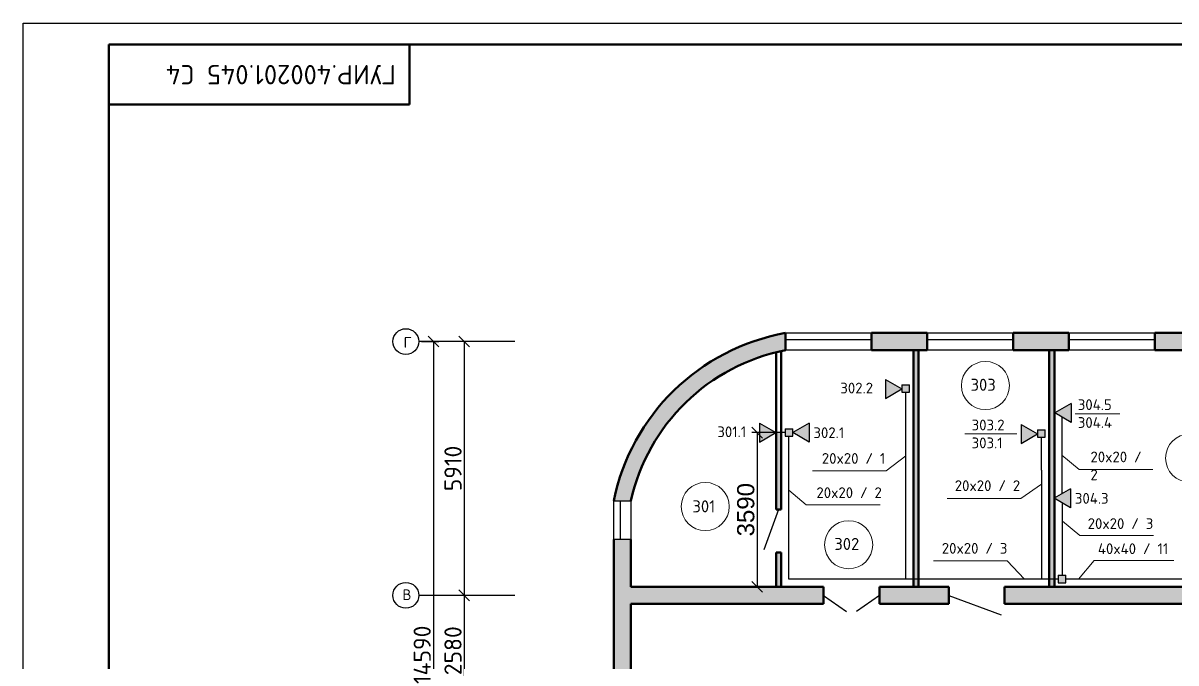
# Model space of a CAD drawing. Header units: millimetres. Extents: x -1090 to -245, y 2149 to 3399.
# Drawn here: x -1086.2 to -817.8, y 2594 to 2743.1 of the extents above; entities that cross this region are included whole.
import ezdxf

# ---------------------------------------------------------------- set-up
doc = ezdxf.new("R2010")
doc.units = ezdxf.units.MM
for name, color, linetype, lineweight in [('LAN SKS', 200, 'Continuous', 25), ('lines', 246, 'Continuous', 9), ('Names', 40, 'Continuous', 13), ('NUM Room', 13, 'Continuous', 13), ('Окна', 2, 'Continuous', 30), ('Стенки', 3, 'Continuous', 50)]:
    doc.layers.add(name, color=color, linetype=linetype, lineweight=lineweight)
for name, color, linetype in [('Ramka', 7, 'Continuous'), ('rozetki', 7, 'Continuous'), ('размеры', 130, 'Continuous')]:
    doc.layers.add(name, color=color, linetype=linetype)
doc.styles.add('lenka', font='isocpeur.ttf')
doc.styles.get("Standard").update_dxf_attribs({"font": 'arial.ttf'})
doc.dimstyles.new('100', dxfattribs={"dimtxt": 4, "dimasz": 2.5, "dimexe": 1.25, "dimexo": 0.625, "dimtad": 1, "dimdec": 0, "dimlfac": 100, "dimtxsty": 'Standard', "dimblk": 'OBLIQUE', "dimcen": 2.5, "dimadec": 0, "dimazin": 0, "dimtfac": 1, "dimtdec": 0, "dimtmove": 0, "dimatfit": 3, "dimldrblk": 'OPEN90', "dimfxl": 1, "dimarcsym": 0})
pattern_1 = [(45, (0, 0), (-3.143089642374203, 3.143089642374203), []), (45, (3.143091, 0), (-3.143089642374203, 3.143089642374203), [5.556249999999999, -1.11125, 0, -1.11125])]

# ---------------------------------------------------------------- blocks, each defined once
blk = doc.blocks.new('_Oblique')
at = {"color": 0, "linetype": 'ByBlock', "lineweight": -2}
blk.add_line((-0.5, -0.5), (0.5, 0.5), dxfattribs=at)
blk = doc.blocks.new('*D35')
at = {"layer": 'размеры', "color": 0, "lineweight": -2, "transparency": 16777216}
for p, q in [((-910.4852417610123, 2647.660727980052), (-916.504852000915, 2647.660727980052)), ((-915.254852000915, 2647.660727980052), (-915.254852000915, 2611.76855307141)), ((-910.4852417610123, 2611.76855307141), (-916.504852000915, 2611.76855307141))]:
    blk.add_line(p, q, dxfattribs=at)
at = {"layer": 'размеры', "color": 0, "lineweight": -2, "transparency": 16777216, "xscale": 2.5, "yscale": 2.5, "zscale": 2.5}
for p, rotation in [((-915.254852000915, 2647.660727980052), 90), ((-915.254852000915, 2611.76855307141), 270)]:
    blk.add_blockref('_Oblique', p, dxfattribs=dict(at, rotation=rotation))
at = {"layer": 'размеры', "color": 0, "transparency": 16777216, "insert": (-917.9235082082824, 2629.714640525731), "char_height": 4, "attachment_point": 5, "rotation": 90}
blk.add_mtext('3590', dxfattribs=at)
blk = doc.blocks.new('_Open90')
at = {"color": 0, "linetype": 'ByBlock', "lineweight": -2}
for p, q in [((0, 0), (-1, 0)), ((-0.5, 0.5), (0, 0)), ((0, 0), (-0.5, -0.5))]:
    blk.add_line(p, q, dxfattribs=at)
blk = doc.blocks.new('*D44')
at = {"layer": 'размеры', "color": 0, "lineweight": -2, "transparency": 16777216}
for p, q in [((-971.6820985947434, 2609.76855307141), (-984.7268257592386, 2609.76855307141)), ((-983.4768257592386, 2609.76855307141), (-983.4768257592386, 2583.96855307141)), ((-971.6820985947434, 2583.96855307141), (-984.7268257592386, 2583.96855307141))]:
    blk.add_line(p, q, dxfattribs=at)
at = {"layer": 'размеры', "color": 0, "lineweight": -2, "transparency": 16777216, "xscale": 2.5, "yscale": 2.5, "zscale": 2.5}
for p, rotation in [((-983.4768257592386, 2609.76855307141), 90), ((-983.4768257592386, 2583.96855307141), 270)]:
    blk.add_blockref('_Oblique', p, dxfattribs=dict(at, rotation=rotation))
at = {"layer": 'размеры', "color": 0, "transparency": 16777216, "insert": (-986.1018257592391, 2596.86855307141), "char_height": 4, "attachment_point": 5, "rotation": 90, "style": 'lenka'}
blk.add_mtext('2580', dxfattribs=at)
blk = doc.blocks.new('*D46')
at = {"layer": 'размеры', "color": 0, "lineweight": -2, "transparency": 16777216}
for p, q in [((-971.6820985947434, 2668.868553071411), (-984.7268257592386, 2668.868553071411)), ((-983.4768257592386, 2668.868553071411), (-983.4768257592386, 2609.76855307141)), ((-984.1018257592386, 2609.76855307141), (-984.7268257592386, 2609.76855307141))]:
    blk.add_line(p, q, dxfattribs=at)
at = {"layer": 'размеры', "color": 0, "lineweight": -2, "transparency": 16777216, "xscale": 2.5, "yscale": 2.5, "zscale": 2.5}
for p, rotation in [((-983.4768257592386, 2668.868553071411), 90), ((-983.4768257592386, 2609.76855307141), 270)]:
    blk.add_blockref('_Oblique', p, dxfattribs=dict(at, rotation=rotation))
at = {"layer": 'размеры', "color": 0, "transparency": 16777216, "insert": (-986.1018257592391, 2639.31855307141), "char_height": 4, "attachment_point": 5, "rotation": 90, "style": 'lenka'}
blk.add_mtext('5910', dxfattribs=at)
blk = doc.blocks.new('*D43')
at = {"layer": 'размеры', "color": 0, "lineweight": -2, "transparency": 16777216}
for p, q in [((-993.459104121277, 2668.868553071411), (-989.3999352591582, 2668.868553071411)), ((-990.6499352591582, 2668.868553071411), (-990.6499352591582, 2522.96855307141)), ((-991.2749352591582, 2522.96855307141), (-991.8999352591582, 2522.96855307141))]:
    blk.add_line(p, q, dxfattribs=at)
at = {"layer": 'размеры', "color": 0, "lineweight": -2, "transparency": 16777216, "xscale": 2.5, "yscale": 2.5, "zscale": 2.5}
for p, rotation in [((-990.6499352591582, 2668.868553071411), 90), ((-990.6499352591582, 2522.96855307141), 270)]:
    blk.add_blockref('_Oblique', p, dxfattribs=dict(at, rotation=rotation))
at = {"layer": 'размеры', "color": 0, "transparency": 16777216, "insert": (-993.2749352591586, 2595.91855307141), "char_height": 4, "attachment_point": 5, "rotation": 90, "style": 'lenka'}
blk.add_mtext('14590', dxfattribs=at)

msp = doc.modelspace()

# ---------------------------------------------------------------- hatches: boundary and pattern name
at = {"ltscale": 60}
h = msp.add_hatch(dxfattribs=at)
h.set_pattern_fill('ANSI35', color=0, scale=0.7, style=0)
h.set_pattern_definition([(45, (-878.6569104692226, 2585.96855533091), (-3.143089642374203, 3.143089642374203), []), (45, (-875.5138194692225, 2585.96855533091), (-3.143089642374203, 3.143089642374203), [5.556249999999999, -1.11125, 0, -1.11125])])
edge = h.paths.add_edge_path()
edge.add_line((-908.6883315013029, 2666.772592270163), (-908.6883315013029, 2670.772592270163))
edge.add_arc((-899.8032065013028, 2621.672592270163), 49.89744929618809, 100.2572301105515, 168.4390031005942)
edge.add_line((-948.6883315013038, 2631.67259227016), (-947.1883315013038, 2631.67259227016))
edge.add_line((-947.1883315013038, 2631.67259227016), (-944.6883315013029, 2631.672592270163))
edge.add_arc((-899.8270815013026, 2621.672592270163), 45.9622861872921, 101.11588012493479, 167.4336712769459, ccw=False)
h.paths.add_polyline_path([(-875.6883315013027, 2670.772592270162), (-888.6883315013029, 2670.772592270163), (-888.6883315013027, 2666.772592270162), (-875.6883315013029, 2666.772592270163)])
h.paths.add_polyline_path([(-842.6883315013027, 2670.772592270162), (-855.6883315013029, 2670.772592270163), (-855.6883315013027, 2666.772592270162), (-842.6883315013029, 2666.772592270163)])
h.paths.add_polyline_path([(-809.6883315013027, 2670.772592270162), (-822.688331501303, 2670.772592270163), (-822.688331501303, 2666.772592270162), (-809.6883315013029, 2666.772592270163)])
h.paths.add_polyline_path([(-776.6883315013029, 2670.772592270162), (-789.6883315013027, 2670.772592270163), (-789.6883315013029, 2666.772592270163), (-776.6883315013027, 2666.772592270162)])
h.paths.add_polyline_path([(-743.688331501303, 2670.772592270163), (-756.688331501303, 2670.772592270163), (-756.688331501303, 2666.772592270162), (-743.6883315013029, 2666.772592270163)])
h.paths.add_polyline_path([(-710.6883315013029, 2670.772592270162), (-723.6883315013027, 2670.772592270163), (-723.688331501303, 2666.772592270163), (-710.688331501303, 2666.772592270163)])
h.paths.add_polyline_path([(-677.6883315013029, 2670.772592270162), (-690.6883315013027, 2670.772592270163), (-690.6883315013029, 2666.772592270163), (-677.6883315013027, 2666.772592270162)])
h.paths.add_polyline_path([(-644.6883315013029, 2670.772592270162), (-657.6883315013027, 2670.772592270163), (-657.6883315013029, 2666.772592270163), (-644.6883315013027, 2666.772592270162)])
h.paths.add_polyline_path([(-611.6883315013029, 2670.772592270163), (-624.6883315013029, 2670.772592270162), (-624.6883315013027, 2666.772592270162), (-611.6883315013029, 2666.772592270163)])
h.paths.add_polyline_path([(-545.6883315013029, 2670.772592270163), (-578.6883315013029, 2670.772592270163), (-591.6883315013029, 2670.772592270162), (-591.6883315013029, 2666.772592270163), (-588.6883315013029, 2666.772592270163), (-578.6883315013029, 2666.772592270163), (-545.6883315013029, 2666.772592270163)])
h.paths.add_polyline_path([(-512.6883315013029, 2670.772592270163), (-525.6883315013029, 2670.772592270162), (-525.6883315013029, 2666.772592270162), (-512.6883315013029, 2666.772592270162)])
h.paths.add_polyline_path([(-479.6883315013029, 2670.772592270163), (-492.6883315013029, 2670.772592270162), (-492.6883315013028, 2666.772592270162), (-479.6883315013029, 2666.772592270162)])
h.paths.add_polyline_path([(-446.6883315013029, 2670.772592270163), (-459.6883315013029, 2670.772592270162), (-459.6883315013029, 2666.772592270162), (-446.6883315013029, 2666.772592270162)])
edge = h.paths.add_edge_path()
edge.add_line((-426.6883315013029, 2670.772592270163), (-426.6883315013028, 2666.772592270163))
edge.add_arc((-435.5495815013034, 2621.672592270163), 45.96228618729211, 12.56632872305289, 78.88411987506481, ccw=False)
edge.add_line((-390.6883315013029, 2631.672592270163), (-386.6883315013029, 2631.672592270163))
edge.add_arc((-435.573456501303, 2621.672592270163), 49.89744929618804, 11.56099689941001, 79.74276988944833)
h.paths.add_polyline_path([(-386.7740118344182, 2611.672592270163), (-386.6883315013029, 2611.672592270163), (-386.6883315013029, 2622.672592270163), (-390.6883315013029, 2622.672592270163), (-390.6883315013027, 2611.672592270162), (-438.8883315013027, 2611.672592270163), (-438.8883315013027, 2607.672592270163), (-386.7740118344182, 2607.951293855999), (-386.7740118344182, 2611.858393327387)])
edge = h.paths.add_edge_path()
edge.add_line((-386.6883315013029, 2561.872592270163), (-388.1883315013029, 2561.872592270163))
edge.add_line((-388.1883315013029, 2561.872592270163), (-390.6883315013029, 2561.872592270162))
edge.add_arc((-437.9799981679695, 2571.872592270162), 48.33737411269993, 283.50918028841426, 348.0604689175695, ccw=False)
edge.add_line((-426.6883315013029, 2524.872592270162), (-426.6883315013031, 2520.872592270163))
edge.add_arc((-437.9508315013034, 2571.872592270163), 52.22876512277552, 282.4529527938324, 348.9616859432564)
h.paths.add_polyline_path([(-446.6883315013029, 2524.872592270162), (-459.6883315013029, 2524.872592270162), (-459.6883315013029, 2520.872592270163), (-446.6883315013029, 2520.872592270163)])
h.paths.add_polyline_path([(-479.6883315013029, 2524.872592270162), (-492.6883315013029, 2524.872592270162), (-492.6883315013029, 2520.872592270163), (-479.6883315013029, 2520.872592270164)])
h.paths.add_polyline_path([(-512.6883315013029, 2524.872592270162), (-525.6883315013029, 2524.872592270162), (-525.6883315013029, 2520.872592270163), (-512.6883315013029, 2520.872592270163)])
h.paths.add_polyline_path([(-547.6883315013029, 2524.872592270162), (-560.6883315013027, 2524.872592270162), (-560.6883315013029, 2520.872592270163), (-547.6883315013027, 2520.872592270163)])
h.paths.add_polyline_path([(-580.6883315013029, 2524.872592270162), (-593.6883315013029, 2524.872592270162), (-593.6883315013029, 2520.872592270163), (-580.6883315013029, 2520.872592270163)])
h.paths.add_polyline_path([(-613.6883315013029, 2524.872592270162), (-617.6883315013029, 2524.872592270162), (-626.6883315013027, 2524.872592270162), (-626.6883315013029, 2520.872592270163), (-613.6883315013029, 2520.872592270163)])
h.paths.add_polyline_path([(-646.6883315013027, 2524.872592270162), (-659.6883315013029, 2524.872592270162), (-659.6883315013027, 2520.872592270163), (-646.6883315013029, 2520.872592270163)])
h.paths.add_polyline_path([(-679.6883315013029, 2524.872592270162), (-692.6883315013027, 2524.872592270162), (-692.6883315013029, 2520.872592270163), (-679.6883315013029, 2520.872592270163)])
h.paths.add_polyline_path([(-712.6883315013029, 2524.872592270162), (-725.6883315013029, 2524.872592270162), (-725.6883315013029, 2520.872592270163), (-712.6883315013027, 2520.872592270163)])
h.paths.add_polyline_path([(-745.688331501303, 2524.872592270162), (-758.6883315013029, 2524.872592270162), (-758.6883315013029, 2520.872592270163), (-745.6883315013027, 2520.872592270163)])
h.paths.add_polyline_path([(-778.6883315013029, 2524.872592270162), (-791.6883315013029, 2524.872592270162), (-791.6883315013029, 2520.872592270163), (-778.6883315013027, 2520.872592270163)])
h.paths.add_polyline_path([(-811.6883315013027, 2524.872592270162), (-824.6883315013027, 2524.872592270162), (-824.688331501303, 2520.872592270163), (-811.6883315013029, 2520.872592270163)])
h.paths.add_polyline_path([(-844.6883315013029, 2524.872592270162), (-857.6883315013027, 2524.872592270162), (-857.6883315013029, 2520.872592270163), (-844.6883315013029, 2520.872592270163)])
h.paths.add_polyline_path([(-877.6883315013029, 2524.872592270162), (-890.6883315013027, 2524.872592270162), (-890.6883315013029, 2520.872592270163), (-877.6883315013029, 2520.872592270163)])
edge = h.paths.add_edge_path()
edge.add_line((-944.6883315013029, 2561.872592270162), (-948.6883315013029, 2561.872592270162))
edge.add_arc((-896.7804367644613, 2571.872592270162), 52.86236407890796, 190.9043796654569, 254.7461321053236)
edge.add_line((-910.6883315013029, 2520.872592270163), (-910.6883315013029, 2522.872592270163))
edge.add_line((-910.6883315013029, 2522.872592270163), (-910.6883315013029, 2524.872592270162))
edge.add_arc((-896.6736256189499, 2571.872592270162), 49.04499955111487, 191.7647850316145, 253.39619653507282, ccw=False)
h.paths.add_polyline_path([(-399.1067978437732, 2585.872592270162), (-399.1067978437732, 2581.96855307141), (-390.6883315013029, 2581.872592270162), (-390.6883315013029, 2570.872592270162), (-386.6883315013029, 2570.872592270162), (-386.6883315013029, 2594.865492798775), (-390.7740118344182, 2622.858393327388), (-390.7512259685791, 2586.058393327387)])
h.paths.add_polyline_path([(-906.6348068167117, 2585.920574930286), (-906.6348068167117, 2582.016535731534), (-893.6569104692226, 2581.872592270162), (-893.6569104692227, 2585.872592270162)])
h.paths.add_polyline_path([(-906.6348068167118, 2582.016535731534), (-906.6348068167117, 2585.920574930286), (-944.7798577131641, 2586.058393327387), (-944.7740118344182, 2622.858393327388), (-948.7740118344182, 2622.858393327388), (-948.688331501303, 2570.872592270162), (-944.6883315013029, 2570.872592270162), (-944.688331501303, 2581.872592270162)])
h = msp.add_hatch(dxfattribs=at)
h.set_pattern_fill('ANSI35', color=0, scale=0.7, style=0)
h.set_pattern_definition(pattern_1)
h.paths.add_polyline_path([(-899.8176280059062, 2611.76855307141), (-944.6932960442891, 2611.76855307141), (-944.6932960442891, 2622.768553071411), (-948.6932960442891, 2622.768553071411), (-948.6932960442892, 2611.76855307141), (-948.755856636305, 2611.76855307141), (-948.7558566363051, 2607.76855307141), (-946.6932960442891, 2607.76855307141), (-916.3276193474021, 2607.76855307141), (-899.817628005906, 2607.76855307141)])
h.paths.add_polyline_path([(-870.693296044289, 2611.76855307141), (-886.817628005906, 2611.76855307141), (-886.817628005906, 2607.76855307141), (-870.6932960442891, 2607.76855307141)])
h.paths.add_polyline_path([(-761.1905317894943, 2611.76855307141), (-811.643296044289, 2611.76855307141), (-857.6932960442892, 2611.76855307141), (-857.693296044289, 2607.76855307141), (-811.643296044289, 2607.76855307141), (-761.1905317894943, 2607.767913911665)])
h.paths.add_polyline_path([(-672.7472249661205, 2611.76855307141), (-715.2932960442895, 2611.76855307141), (-748.1905913389728, 2611.767913910508), (-748.1905913389728, 2607.76855307141), (-672.7472249661205, 2607.76855307141)])
h.paths.add_polyline_path([(-655.4653671616898, 2611.76855307141), (-659.7472249661205, 2611.76855307141), (-659.7472249661205, 2607.76855307141), (-655.4653671616898, 2607.768553071409)])
h.paths.add_polyline_path([(-641.6932960442891, 2611.76855307141), (-648.6932960442891, 2611.76855307141), (-655.4653671616898, 2611.76855307141), (-655.4653671616898, 2611.768549481349), (-655.4653671616898, 2607.768553071409), (-641.6932960442891, 2607.76855307141)])
h.paths.add_polyline_path([(-605.6932960442891, 2611.76855307141), (-631.6932960442892, 2611.76855307141), (-631.6932960442892, 2607.76855307141), (-605.6932960442891, 2607.76855307141)])
h.paths.add_polyline_path([(-560.305649902064, 2615.76855307141), (-563.305649902064, 2615.76855307141), (-563.305649902064, 2612.76855307141), (-581.6932960442891, 2612.76855307141), (-581.6932960442891, 2666.86855307141), (-588.6932960442891, 2666.86855307141), (-588.6932960442891, 2611.76855307141), (-595.6932960442891, 2611.76855307141), (-595.6932960442892, 2607.76855307141), (-560.305649902064, 2607.76855307141)])
h.paths.add_polyline_path([(-560.305649902064, 2634.46855307141), (-563.305649902064, 2634.46855307141), (-563.305649902064, 2631.46855307141), (-563.305649902064, 2627.26855307141), (-560.305649902064, 2627.26855307141)], flags=17)
h.paths.add_polyline_path([(-560.3056499020639, 2652.46855307141), (-563.305649902064, 2652.46855307141), (-563.305649902064, 2649.46855307141), (-563.305649902064, 2645.96855307141), (-560.305649902064, 2645.96855307141)])
h.paths.add_polyline_path([(-560.305649902064, 2666.86855307141), (-563.305649902064, 2666.86855307141), (-563.305649902064, 2663.96855307141), (-560.305649902064, 2663.96855307141)], flags=17)
h.paths.add_polyline_path([(-485.893296044289, 2666.868553071411), (-490.893296044289, 2666.86855307141), (-490.8932960442899, 2628.76855307141), (-485.8932960442889, 2628.76855307141)])
h.paths.add_polyline_path([(-485.8932960442889, 2622.76855307141), (-490.8932960442899, 2622.768553071409), (-490.8932960442889, 2607.76855307141), (-475.8932960442889, 2607.768553071409), (-448.8932960442889, 2607.76855307141), (-448.8932960442889, 2611.76855307141), (-465.8932960442899, 2611.76855307141), (-485.8932960442889, 2611.76855307141)])
h.paths.add_polyline_path([(-409.1067978437732, 2585.96855307141), (-499.6932960442891, 2585.96855307141), (-529.6932960442891, 2585.96855307141), (-529.6932960442891, 2581.96855307141), (-499.6932960442891, 2581.96855307141), (-417.3932960442889, 2581.96855307141), (-409.1067978437732, 2581.96855307141), (-409.1067978437732, 2583.96855307141)])
h.paths.add_polyline_path([(-542.6932960442891, 2585.96855307141), (-588.6932960442891, 2585.96855307141), (-623.9911051667023, 2585.96855307141), (-627.5449313562772, 2581.96855307141), (-575.6932960442891, 2581.96855307141), (-558.6932960442891, 2581.96855307141), (-542.6932960442891, 2581.96855307141)])
h.paths.add_polyline_path([(-623.9911051667025, 2585.96855307141), (-634.9932960442893, 2585.96855307141), (-634.9932960442893, 2581.96855307141), (-627.5449313562774, 2581.96855307141)])
h.paths.add_polyline_path([(-647.9932960442893, 2585.96855307141), (-652.2153616917357, 2585.96855307141), (-652.2153616917357, 2581.982534469041), (-647.9932960442893, 2581.982534469041)])
h.paths.add_polyline_path([(-652.2153616917357, 2585.96855307141), (-660.0812257211755, 2585.96855307141), (-657.4930853707349, 2581.982534469041), (-652.2153616917357, 2581.982534469041)])
h.paths.add_polyline_path([(-660.0812257211757, 2585.96855307141), (-668.3772825688811, 2585.96855307141), (-668.377282568881, 2581.982534469041), (-657.4930853707353, 2581.982534469041)])
h.paths.add_polyline_path([(-683.3772230194028, 2585.954940585837), (-683.3772230194027, 2585.96855307141), (-878.6569071866907, 2585.955458240475), (-878.6569071866905, 2581.981647902345), (-683.3772230194027, 2581.994251617577), (-683.3772230194027, 2581.982165556982)])
h.paths.add_polyline_path([(-878.6569071866905, 2585.955458240475), (-878.6569071866905, 2585.96855307141), (-878.6569071866905, 2581.96855307141), (-878.6569071866907, 2581.981647902346)])
h = msp.add_hatch(dxfattribs=at)
h.set_pattern_fill('ANSI35', color=0, scale=0.7, style=0)
h.set_pattern_definition(pattern_1)
h.paths.add_polyline_path([(-909.6932960442902, 2647.660727980052), (-910.893296044289, 2647.660727980052), (-910.893296044289, 2629.76855307141), (-909.69329604429, 2629.76855307141)])
h.paths.add_polyline_path([(-909.6932960442898, 2619.76855307141), (-910.893296044289, 2619.76855307141), (-910.893296044289, 2611.76855307141), (-909.6932960442891, 2611.76855307141)])
h.paths.add_polyline_path([(-877.6932960442883, 2666.86855307141), (-878.8932960442888, 2666.86855307141), (-878.893296044289, 2613.570186277336), (-877.693296044289, 2613.570186277335)])
h.paths.add_polyline_path([(-877.6932960442892, 2613.570186277336), (-878.8932960442891, 2613.570186277336), (-878.8932960442888, 2611.76855307141), (-877.6932960442891, 2611.76855307141)])
h.paths.add_polyline_path([(-846.0932960442886, 2666.86855307141), (-847.2932960442886, 2666.86855307141), (-847.2932960442886, 2627.66855307141), (-847.2932960442886, 2613.570186277335), (-846.0932960442889, 2613.570186277336), (-846.0932960442888, 2628.86855307141), (-846.0932960442888, 2632.373776329521), (-846.1102380723969, 2632.383735621469), (-846.0932960442888, 2632.393432295872)])
h.paths.add_polyline_path([(-846.0932960442888, 2613.570186277336), (-847.2932960442886, 2613.570186277336), (-847.2932960442885, 2611.76855307141), (-846.0932960442888, 2611.76855307141)])
h.paths.add_polyline_path([(-778.1932960442891, 2666.86855307141), (-783.1932960442891, 2666.86855307141), (-783.1932960442892, 2638.96855307141), (-778.1932960442891, 2638.96855307141), (-778.1932960442891, 2640.16855307141)])
h.paths.add_polyline_path([(-778.1932960442892, 2627.66855307141), (-783.1932960442891, 2627.66855307141), (-783.1932960442891, 2613.570186277336), (-778.1932960442892, 2613.570186277336)])
h.paths.add_polyline_path([(-778.1932960442891, 2613.570186277336), (-783.1932960442892, 2613.570186277336), (-783.1932960442891, 2611.76855307141), (-780.6932960442891, 2611.76855307141), (-778.1932960442891, 2611.76855307141)])
h.paths.add_polyline_path([(-764.1932960442891, 2640.16855307141), (-778.1932960442891, 2640.168553071411), (-778.1932960442891, 2638.96855307141), (-764.1932960442891, 2638.96855307141)])
h.paths.add_polyline_path([(-744.9932960442893, 2640.168553071411), (-754.1932960442891, 2640.16855307141), (-754.1932960442891, 2638.96855307141), (-744.9932960442894, 2638.96855307141)])
h.paths.add_polyline_path([(-743.7932960442895, 2666.868553071411), (-744.9932960442893, 2666.86855307141), (-744.9932960442892, 2633.96855307141), (-743.7932960442895, 2633.96855307141)])
h.paths.add_polyline_path([(-743.7932960442895, 2623.96855307141), (-744.9932960442893, 2623.96855307141), (-744.9932960442893, 2613.570186277336), (-743.7932960442895, 2613.570186277336)])
h.paths.add_polyline_path([(-743.7932960442896, 2613.570186277336), (-744.9932960442893, 2613.570186277336), (-744.9932960442893, 2611.76855307141), (-743.7932960442895, 2611.76855307141)])
h.paths.add_polyline_path([(-714.0932960442896, 2666.86855307141), (-715.2932960442895, 2666.86855307141), (-715.2932960442896, 2648.342940444974), (-714.0932960442897, 2648.342940444973)])
h.paths.add_polyline_path([(-714.0932960442894, 2648.342940444973), (-715.291471391236, 2648.342940444973), (-715.2932960442895, 2648.341867831214), (-715.2932960442894, 2613.570186277336), (-714.0932960442897, 2613.570186277336)])
h.paths.add_polyline_path([(-714.0932960442897, 2613.570186277336), (-715.2932960442896, 2613.570186277336), (-715.2932960442895, 2611.76855307141), (-714.0932960442897, 2611.76855307141)])
h.paths.add_polyline_path([(-648.6932960442891, 2666.868553071411), (-653.6932960442891, 2666.868553071411), (-653.6932960442891, 2611.76855307141), (-649.6932960442891, 2611.76855307141), (-648.6932960442891, 2611.76855307141)])
h.paths.add_polyline_path([(-451.893296044289, 2642.96855307141), (-453.0932960442888, 2642.96855307141), (-453.0932960442888, 2637.96855307141), (-484.1212149380991, 2637.96855307141), (-484.1212149380991, 2636.76855307141), (-453.0932960442888, 2636.76855307141), (-453.0932960442887, 2628.76855307141), (-451.8932960442889, 2628.76855307141)])
h.paths.add_polyline_path([(-451.8932960442889, 2666.86855307141), (-453.0932960442888, 2666.86855307141), (-453.0932960442888, 2652.96855307141), (-451.8932960442889, 2652.96855307141)])
h.paths.add_polyline_path([(-484.121214938099, 2637.96855307141), (-485.8932960442888, 2637.96855307141), (-485.8932960442888, 2636.76855307141), (-484.121214938099, 2636.76855307141)])
h.paths.add_polyline_path([(-451.8932960442889, 2618.76855307141), (-453.0932960442888, 2618.76855307141), (-453.0932960442888, 2613.540615371719), (-451.8932960442889, 2613.540615371719)])
h.paths.add_polyline_path([(-451.8932960442889, 2613.540615371719), (-453.0932960442888, 2613.540615371719), (-453.0932960442888, 2611.76855307141), (-451.8932960442889, 2611.76855307141)])
at = {"layer": 'rozetki'}
h = msp.add_hatch(color=0, dxfattribs=at)
h.paths.add_polyline_path([(-906.983045286308, 2646.807919529017), (-906.9830452863089, 2647.660727980052), (-906.9854855264384, 2647.662162463793), (-906.9830452863089, 2647.663559121493), (-906.9830452863098, 2648.551852883668), (-908.7832111193848, 2648.551852883668), (-908.7832111193857, 2646.807919529017)])
h.paths.add_polyline_path([(-881.6109212779766, 2657.075909490216), (-879.8107554449007, 2657.075909490216), (-879.8107554449007, 2658.819842844867), (-881.6109212779784, 2658.819842844867)])
h.paths.add_polyline_path([(-848.2132963289869, 2648.350652551297), (-850.0134621620637, 2648.350652551297), (-850.0134621620637, 2646.606719196646), (-848.2132963289869, 2646.606719196646)])
h.paths.add_polyline_path([(-843.3848743210328, 2614.46003064423), (-845.1850401541105, 2614.46003064423), (-845.1850401541105, 2612.716097289579), (-843.3848743210337, 2612.716097289579)])
h.paths.add_polyline_path([(-812.5651366020129, 2614.640996923172), (-814.3653024350897, 2614.640996923172), (-814.3653024350888, 2612.897063568521), (-812.5651366020129, 2612.897063568521)])
h.paths.add_polyline_path([(-784.0835701713249, 2654.145734512584), (-784.0835701713258, 2655.889667867235), (-785.8837360044017, 2655.889667867235), (-785.8837360044017, 2654.145734512584)])
h.paths.add_polyline_path([(-713.183444275136, 2649.209353218853), (-713.1834442751388, 2647.465419864202), (-711.3832784420601, 2647.465419864202), (-711.3832784420601, 2649.209353218853)])
h.paths.add_polyline_path([(-695.3485899017069, 2614.397559042186), (-697.1487557347828, 2614.397559042186), (-697.1487557347828, 2612.653625687535), (-695.348589901705, 2612.653625687535)])
h.paths.add_polyline_path([(-654.5670508638459, 2649.172509197314), (-656.3672166969227, 2649.172509197314), (-656.3672166969227, 2647.428575842664), (-654.567050863845, 2647.428575842664)])
h.paths.add_polyline_path([(-483.1937140664868, 2640.604635551021), (-484.9938798995645, 2640.604635551021), (-484.9938798995645, 2638.86070219637), (-483.1937140664868, 2638.86070219637)])
h.paths.add_polyline_path([(-420.3731862426966, 2663.622077554489), (-422.0634093753688, 2664.241547318366), (-422.6635285219345, 2662.604122341339), (-420.9733053892624, 2661.984652577463)])
h.paths.add_polyline_path([(-413.2484090285088, 2614.425088913012), (-415.0485748615865, 2614.425088913012), (-415.0485748615874, 2612.681155558361), (-413.2484090285097, 2612.681155558361)])
h.paths.add_polyline_path([(-421.2795403126993, 2532.660343861174), (-419.4793744796216, 2532.660343861174), (-419.4793744796216, 2534.404277215825), (-421.2795403126984, 2534.404277215825)])
h.paths.add_polyline_path([(-493.1649762508196, 2531.772353769015), (-493.1649762508196, 2533.516287123666), (-494.9651420838964, 2533.516287123666), (-494.9651420838964, 2531.772353769015)])
h.paths.add_polyline_path([(-618.0196339999247, 2579.323693095366), (-618.0196339999247, 2581.067626450017), (-619.8197998330015, 2581.067626450017), (-619.8197998330015, 2579.323693095366)])
h.paths.add_polyline_path([(-717.2762253289038, 2581.056902738872), (-719.0763911619806, 2581.056902738872), (-719.0763911619806, 2579.312969384221), (-717.2762253289038, 2579.312969384221)])
h.paths.add_polyline_path([(-747.352799622623, 2555.447132351407), (-747.352799622623, 2557.191065706058), (-749.1529654556989, 2557.191065706058), (-749.1529654557035, 2555.447132351407)])
h.paths.add_polyline_path([(-717.2903745848262, 2525.916417548919), (-717.2903745848262, 2527.66035090357), (-719.0905404179039, 2527.66035090357), (-719.090540417902, 2525.916417548919)])
h.paths.add_polyline_path([(-850.0004588335141, 2570.619791639513), (-850.0004588335141, 2568.875858284862), (-848.2002930004364, 2568.875858284862), (-848.2002930004373, 2570.619791639513)])
h.paths.add_polyline_path([(-849.9817615505817, 2543.156297879229), (-849.9817615505826, 2541.412364524578), (-848.1815957175049, 2541.412364524578), (-848.1815957175049, 2543.156297879229)])
h.paths.add_polyline_path([(-882.9382224710889, 2525.897416421078), (-882.9382224710889, 2527.641349775729), (-884.7383883041648, 2527.641349775729), (-884.7383883041657, 2525.897416421078)])
h.paths.add_polyline_path([(-895.6532934990855, 2581.081931505623), (-897.4534593321623, 2581.081931505623), (-897.4534593321623, 2579.337998150972), (-895.6532934990864, 2579.337998150972)])
at = {"layer": 'rozetki', "lineweight": 9}
h = msp.add_hatch(color=0, dxfattribs=at)
h.paths.add_polyline_path([(-910.9244464016065, 2647.668267684744), (-914.7306639996841, 2649.846734897554), (-914.7306639996841, 2645.430800479588)])
h.paths.add_polyline_path([(-903.1792679283608, 2649.840629676604), (-906.9830452863089, 2647.663559121493), (-906.9830452863089, 2647.660727980052), (-903.1792679283608, 2645.424695258639)])
h.paths.add_polyline_path([(-881.619361043181, 2657.85877087144), (-885.4255786412605, 2660.03723808425), (-885.4255786412596, 2655.621303666286)])
h.paths.add_polyline_path([(-850.0219019272672, 2647.38958057787), (-853.8281195253467, 2649.56804779068), (-853.8281195253467, 2645.152113372715)])
h.paths.add_polyline_path([(-842.3040204743183, 2634.56220283428), (-846.0932960442879, 2632.393432295872), (-846.0932960442897, 2632.373776329521), (-842.3040204743193, 2630.146268416315)])
h.paths.add_polyline_path([(-842.2123393171678, 2654.45329732364), (-846.0185569152454, 2652.274830110829), (-842.2123393171678, 2650.037362905674)])
h.paths.add_polyline_path([(-811.2444774375954, 2618.454193121262), (-815.6604118555606, 2618.454193121262), (-813.4819446427509, 2614.647975523185)])
h.paths.add_polyline_path([(-789.6983933676838, 2657.107063106619), (-789.6983933676838, 2652.691128688652), (-785.8921757696071, 2654.928595893808)])
h.paths.add_polyline_path([(-715.2933918521276, 2648.341811511025), (-719.0996094502043, 2650.520278723835), (-719.0996094502052, 2646.10434430587)])
h.paths.add_polyline_path([(-707.5595363685097, 2650.521407657784), (-711.3657539665865, 2648.342940444973), (-707.5595363685097, 2646.105473239818)])
h.paths.add_polyline_path([(-696.2653979424458, 2614.404537642198), (-694.0279307372903, 2618.210755240275), (-698.4438651552546, 2618.210755240275)])
h.paths.add_polyline_path([(-656.3756564621272, 2648.211437223888), (-660.1818740602048, 2650.389904436697), (-660.1818740602048, 2645.973970018732)])
h.paths.add_polyline_path([(-477.5764055043965, 2641.78551983617), (-481.9923399223608, 2641.78551983617), (-479.813872709552, 2637.979302238094)])
h.paths.add_polyline_path([(-421.8213734006204, 2662.292976451652), (-425.1765822833904, 2659.468868600638), (-421.0303451043164, 2657.949265350243)])
h.paths.add_polyline_path([(-411.9277498640931, 2618.238285111102), (-416.3436842820574, 2618.238285111102), (-414.1652170692487, 2614.432067513025)])
h.paths.add_polyline_path([(-425.0941976759805, 2535.621672455208), (-425.0941976759796, 2531.205738037243), (-421.2879800779037, 2533.443205242398)])
h.paths.add_polyline_path([(-494.9735818491017, 2532.555215150239), (-498.7797994471794, 2534.733682363049), (-498.7797994471794, 2530.317747945084)])
h.paths.add_polyline_path([(-616.8976059202059, 2557.941381728), (-620.69329604429, 2555.76893985566), (-620.69329604429, 2555.756725988861), (-616.8976059202068, 2553.525447310034)])
h.paths.add_polyline_path([(-665.5213585154934, 2534.533354306997), (-661.7151409174157, 2536.770821512152), (-665.5213585154952, 2538.949288724962)])
h.paths.add_polyline_path([(-715.9697154204096, 2531.47354710166), (-720.3856498383739, 2531.47354710166), (-718.2071826255651, 2527.667329503584)])
h.paths.add_polyline_path([(-743.5290575490726, 2554.087185727022), (-743.5290575490726, 2558.503120144988), (-747.3352751471512, 2556.324652932178)])
h.paths.add_polyline_path([(-718.1785985761735, 2579.31062718543), (-720.3570657889823, 2575.504409587354), (-715.941131371018, 2575.504409587354)])
h.paths.add_polyline_path([(-849.9902013157862, 2542.195225905802), (-853.7964189138638, 2544.373693118612), (-853.7964189138647, 2539.957758700646)])
h.paths.add_polyline_path([(-853.8151161967962, 2571.837186878896), (-853.8151161967962, 2567.421252460931), (-850.0088985987186, 2569.658719666086)])
h.paths.add_polyline_path([(-918.3582413169706, 2581.951160215495), (-920.5367085297794, 2578.144942617419), (-916.1207741118142, 2578.144942617419)])
h.paths.add_polyline_path([(-881.6175633066723, 2531.454545973819), (-886.0334977246357, 2531.454545973819), (-883.8550305118279, 2527.648328375742)])

# ---------------------------------------------------------------- linework, layer by layer
at = {"color": 0}
for p, q in [((-910.2932960442895, 2629.76855307141), (-913.6939354167989, 2620.364529897356)), ((-899.817628005906, 2609.76855307141), (-894.4983349300082, 2606.032897684104)), ((-886.817628005906, 2609.76855307141), (-892.1245546134596, 2606.015350441383)), ((-870.6932960442891, 2609.76855307141), (-858.5021883363879, 2605.25447588395))]:
    msp.add_line(p, q, dxfattribs=at)
at = {"layer": 'LAN SKS', "color": 0}
for p, q in [((-880.7043794478168, 2613.570186277336), (-880.7043794478168, 2657.075909490216)), ((-844.2916611358314, 2633.424587892313), (-844.2916611358314, 2651.259682507311)), ((-908.7832111193857, 2647.660727980052), (-910.9372724026389, 2647.660727980052)), ((-907.8821880991318, 2613.570186277336), (-907.8821880991318, 2646.807919529017)), ((-849.104387042983, 2638.935515801199), (-849.104387042983, 2646.606719196646)), ((-849.104387042983, 2638.935515801199), (-849.104387042983, 2613.570186277336)), ((-844.2731330399629, 2631.303802024249), (-844.2891084218018, 2614.46003064423)), ((-845.1850401541105, 2613.570186277336), (-907.8821880991318, 2613.570186277336)), ((-814.3653024350897, 2613.570186277336), (-843.3848743210337, 2613.570186277336))]:
    msp.add_line(p, q, dxfattribs=at)
at = {"layer": 'lines', "color": 0}
for p, q in [((-841.2835137974871, 2652.062658578411), (-830.8712875662386, 2652.062658578411)), ((-854.7949053009525, 2647.38958057787), (-866.9224563180214, 2647.38958057787)), ((-885.2127656473294, 2638.776367117029), (-880.6781476100887, 2642.296340007279)), ((-840.299184639045, 2639.086259188159), (-844.3349162434079, 2642.43621352443)), ((-902.3838617923702, 2638.776367117029), (-885.2127656473294, 2638.776367117029)), ((-840.299184639045, 2639.086259188159), (-823.1280884940043, 2639.086259188159)), ((-903.8562993074975, 2630.878573045952), (-907.8920309118603, 2634.228527382224)), ((-853.8849430219652, 2632.308438269441), (-849.104387042983, 2635.687851534984)), ((-903.8562993074975, 2630.878573045952), (-886.6852031624567, 2630.878573045952)), ((-871.056039167006, 2632.308438269441), (-853.8849430219652, 2632.308438269441)), ((-840.1640088552176, 2623.681621959513), (-844.1997404595804, 2627.031576295784)), ((-840.1640088552176, 2623.681621959513), (-822.9929127101768, 2623.681621959513)), ((-874.2529183547722, 2617.799478056259), (-857.0818222097314, 2617.799478056259)), ((-857.0818222097314, 2617.799478056259), (-853.0654263842162, 2613.570186277336)), ((-836.8146147545904, 2617.890498677912), (-840.4551246078481, 2613.570189647327)), ((-836.8146147545904, 2617.890498677912), (-818.2874991805311, 2617.890498677912))]:
    msp.add_line(p, q, dxfattribs=at)
at = {"layer": 'NUM Room', "color": 0}
for centre in [(-862.1482542697449, 2658.633201201271), (-814.6102469726638, 2641.734649673462), (-927.3742218258894, 2630.455717412989), (-893.9821078643754, 2621.549143909763)]:
    msp.add_circle(centre, 5.6, dxfattribs=at)
at = {"layer": 'Ramka', "color": 0, "linetype": 'Continuous'}
for p, q in [((-1086.198209828322, 2743.055982746661), (-245.1982098283224, 2743.055982746661)), ((-1086.198209828322, 2149.055982746661), (-1086.198209828322, 2743.055982746661))]:
    msp.add_line(p, q, dxfattribs=at)
at = {"layer": 'Ramka', "color": 0, "lineweight": 50}
for p, q in [((-1066.198209828322, 2738.055982746661), (-996.1982098283261, 2738.056002688373)), ((-1066.198209828322, 2738.055982746661), (-250.1982098283224, 2738.055982746661)), ((-1066.198209828322, 2154.055982746661), (-1066.198209828322, 2738.055982746661)), ((-1066.198209828322, 2738.055982746661), (-1066.198209828322, 2724.055982536662)), ((-996.1982078341516, 2724.055982536662), (-996.1982078341516, 2738.055995670908)), ((-996.1982078341516, 2724.055982536662), (-1066.198209828322, 2724.055982536662))]:
    msp.add_line(p, q, dxfattribs=at)
at = {"layer": 'Ramka', "color": 0}
msp.add_line((-996.1982098283243, 2738.055992717517), (-1066.198209828324, 2738.055992717517), dxfattribs=at)
at = {"layer": 'rozetki', "color": 0}
for p, q in [((-885.4255786412596, 2660.03723808425), (-885.4255786412596, 2655.621303666285)), ((-885.4255786412596, 2660.03723808425), (-881.6193610431819, 2657.85877087144)), ((-885.4255786412596, 2655.621303666285), (-881.6193610431819, 2657.85877087144)), ((-881.6109212779775, 2658.819842844867), (-881.6109212779775, 2657.075936381143)), ((-881.6109212779775, 2658.819842844867), (-879.8107554449007, 2658.819842844867)), ((-879.8107554449007, 2657.075909490216), (-879.8107554449007, 2658.819842844867)), ((-881.6109212779802, 2657.075909490216), (-879.8107554449007, 2657.075909490216)), ((-842.2123393171678, 2654.45329732364), (-846.0185569152454, 2652.274830110829)), ((-842.2123393171678, 2650.037362905674), (-846.0185569152454, 2652.274830110829)), ((-842.2123393171678, 2654.45329732364), (-842.2123393171678, 2650.037362905674)), ((-914.7306639996841, 2649.846734897554), (-914.7306639996841, 2645.430800479589)), ((-914.7306639996841, 2649.846734897554), (-910.9244464016065, 2647.668267684744)), ((-903.1792679283608, 2649.840629676604), (-906.9854855264384, 2647.662162463794)), ((-903.1792679283608, 2649.840629676604), (-903.1792679283608, 2645.424695258639)), ((-853.8281195253458, 2649.56804779068), (-853.8281195253458, 2645.152113372715)), ((-853.8281195253458, 2649.56804779068), (-850.0219019272681, 2647.38958057787)), ((-914.7306639996841, 2645.430800479589), (-910.9244464016065, 2647.668267684744)), ((-908.7832111193857, 2648.551852883668), (-908.7832111193857, 2646.807946419944)), ((-908.7832111193857, 2648.551852883668), (-906.9830452863089, 2648.551852883668)), ((-908.7832111193884, 2646.807919529017), (-906.9830452863089, 2646.807919529017)), ((-903.1792679283608, 2645.424695258639), (-906.9854855264384, 2647.662162463794)), ((-906.9830452863089, 2646.807919529017), (-906.9830452863089, 2648.551852883668)), ((-853.8281195253458, 2645.152113372715), (-850.0219019272681, 2647.38958057787)), ((-850.0134621620637, 2648.350652551297), (-850.0134621620637, 2646.606746087573)), ((-850.0134621620637, 2648.350652551297), (-848.2132963289869, 2648.350652551297)), ((-850.0134621620664, 2646.606719196646), (-848.2132963289869, 2646.606719196646)), ((-848.2132963289869, 2646.606719196646), (-848.2132963289869, 2648.350652551297)), ((-842.3040204743193, 2634.56220283428), (-846.1102380723969, 2632.38373562147)), ((-842.3040204743193, 2634.56220283428), (-842.3040204743193, 2630.146268416315)), ((-842.3040204743193, 2630.146268416315), (-846.1102380723969, 2632.38373562147)), ((-845.1850401541105, 2614.46003064423), (-845.1850401541105, 2612.716124180507)), ((-845.1850401541105, 2614.46003064423), (-843.3848743210337, 2614.46003064423)), ((-843.3848743210337, 2612.716097289579), (-843.3848743210337, 2614.46003064423)), ((-845.1850401541133, 2612.716097289579), (-843.3848743210337, 2612.716097289579))]:
    msp.add_line(p, q, dxfattribs=at)
at = {"layer": 'Окна', "color": 0}
for p, q in [((-908.6932960442891, 2670.86855307141), (-888.6932960442891, 2670.86855307141)), ((-875.6932960442891, 2670.86855307141), (-855.6932960442891, 2670.86855307141)), ((-842.6932960442891, 2670.86855307141), (-822.6932960442891, 2670.86855307141)), ((-908.6932960442891, 2669.36855307141), (-888.6932960442891, 2669.36855307141)), ((-875.6932960442891, 2669.36855307141), (-855.6932960442891, 2669.36855307141)), ((-842.6932960442891, 2669.36855307141), (-822.6932960442891, 2669.36855307141)), ((-888.6932960442891, 2666.86855307141), (-908.6932960442891, 2666.86855307141)), ((-855.6932960442891, 2666.86855307141), (-875.6932960442891, 2666.86855307141)), ((-822.6932960442891, 2666.86855307141), (-842.6932960442891, 2666.86855307141)), ((-948.6932960442891, 2631.768553071411), (-944.6932960442891, 2631.768553071411)), ((-948.6932960442891, 2622.768553071411), (-948.69329604429, 2631.768553071407)), ((-948.69329604429, 2631.768553071407), (-947.19329604429, 2631.768553071407)), ((-947.19329604429, 2631.768553071407), (-947.19329604429, 2622.768553071411)), ((-944.6932960442891, 2631.768553071411), (-944.6932960442891, 2622.768553071411)), ((-944.6932960442891, 2622.768553071411), (-948.6932960442891, 2622.768553071411))]:
    msp.add_line(p, q, dxfattribs=at)
at = {"layer": 'размеры', "color": 0}
for p, q in [((-983.4768257592386, 2668.868553071411), (-994.084104121277, 2668.868553071411)), ((-983.4768257592386, 2609.76855307141), (-994.084104121277, 2609.76855307141))]:
    msp.add_line(p, q, dxfattribs=at)
for centre in [(-997.084104121277, 2668.868553071411), (-997.084104121277, 2609.76855307141)]:
    msp.add_circle(centre, 3, dxfattribs=at)
at = {"layer": 'Стенки', "color": 0}
for p, q in [((-908.6932960442891, 2668.86855307141), (-908.6932960442891, 2670.86855307141)), ((-908.6932960442891, 2670.86855307141), (-908.6932960442891, 2666.86855307141)), ((-888.6932960442891, 2670.86855307141), (-888.6932960442891, 2666.86855307141)), ((-888.6932960442891, 2670.86855307141), (-875.6932960442891, 2670.86855307141)), ((-875.6932960442891, 2666.86855307141), (-875.6932960442891, 2670.86855307141)), ((-855.6932960442891, 2670.86855307141), (-855.6932960442891, 2666.86855307141)), ((-842.6932960442891, 2670.86855307141), (-855.6932960442891, 2670.86855307141)), ((-842.6932960442891, 2666.86855307141), (-842.6932960442891, 2670.86855307141)), ((-822.6932960442891, 2670.86855307141), (-822.6932960442891, 2666.86855307141)), ((-809.6932960442891, 2670.86855307141), (-822.6932960442891, 2670.86855307141)), ((-910.893296044289, 2629.76855307141), (-910.893296044289, 2666.379992187404)), ((-909.69329604429, 2666.660506693412), (-909.69329604429, 2629.76855307141)), ((-888.6932960442891, 2666.86855307141), (-875.6932960442891, 2666.86855307141)), ((-887.2932960442895, 2666.86855307141), (-886.0932960442897, 2666.86855307141)), ((-878.893296044289, 2666.86855307141), (-878.893296044289, 2611.76855307141)), ((-877.6932960442891, 2611.76855307141), (-877.6932960442882, 2666.86855307141)), ((-855.6932960442891, 2666.86855307141), (-842.6932960442891, 2666.86855307141)), ((-846.0932960442888, 2666.86855307141), (-847.2932960442886, 2666.86855307141)), ((-847.2932960442886, 2666.86855307141), (-847.2932960442886, 2627.66855307141)), ((-846.0932960442888, 2628.86855307141), (-846.0932960442888, 2666.86855307141)), ((-822.6932960442891, 2666.86855307141), (-809.6932960442891, 2666.86855307141)), ((-909.69329604429, 2629.76855307141), (-910.893296044289, 2629.76855307141)), ((-846.0932960442888, 2611.76855307141), (-846.0932960442888, 2628.86855307141)), ((-847.2932960442886, 2627.66855307141), (-847.2932960442886, 2611.76855307141)), ((-948.6932960442891, 2622.768553071411), (-948.6932960442891, 2611.76855307141)), ((-944.6932960442891, 2622.768553071411), (-944.6932960442891, 2611.76855307141)), ((-910.893296044289, 2611.76855307141), (-910.893296044289, 2619.76855307141)), ((-910.893296044289, 2619.76855307141), (-909.69329604429, 2619.76855307141)), ((-909.69329604429, 2619.76855307141), (-909.6932960442891, 2611.76855307141)), ((-948.6932960442891, 2611.76855307141), (-948.6932960442891, 2570.96855307141)), ((-899.817628005906, 2611.76855307141), (-944.6932960442891, 2611.76855307141)), ((-899.817628005906, 2611.76855307141), (-899.817628005906, 2607.76855307141)), ((-870.6932960442891, 2611.76855307141), (-886.817628005906, 2611.76855307141)), ((-886.817628005906, 2607.76855307141), (-886.817628005906, 2611.76855307141)), ((-878.893296044289, 2611.76855307141), (-877.6932960442891, 2611.76855307141)), ((-870.6932960442891, 2611.76855307141), (-870.6932960442891, 2607.76855307141)), ((-811.643296044289, 2611.76855307141), (-857.6932960442891, 2611.76855307141)), ((-857.6932960442891, 2607.76855307141), (-857.6932960442891, 2611.76855307141)), ((-846.6932960442891, 2611.76855307141), (-846.0932960442888, 2611.76855307141)), ((-944.679301271306, 2607.76855307141), (-916.3276193474021, 2607.76855307141)), ((-944.679301271306, 2607.76855307141), (-944.6784596177376, 2585.96855318738)), ((-923.3276193474021, 2607.76855307141), (-899.817628005906, 2607.76855307141)), ((-886.817628005906, 2607.76855307141), (-870.6932960442891, 2607.76855307141)), ((-857.6932960442891, 2607.76855307141), (-811.643296044289, 2607.76855307141))]:
    msp.add_line(p, q, dxfattribs=at)
for centre, radius, start, end in [((-899.8081710442893, 2621.76855307141), 49.89744929618787, 100.257230110563, 168.4390031005939), ((-899.8320460442892, 2621.76855307141), 45.9622861872918, 101.1158801249374, 167.4336712769718)]:
    msp.add_arc(centre, radius, start, end, dxfattribs=at)

# ---------------------------------------------------------------- texts
at = {"layer": 'Names', "color": 0, "char_height": 2.5, "attachment_point": 1, "style": 'lenka'}
for s, insert, width in [('302.2', (-895.9270914614208, 2659.295693458826), 2.647152946283313), ('304.5\\P304.4', (-840.6390060295998, 2655.432017833496), 2.647152946283313), ('303.2\\P303.1', (-865.3553919541773, 2650.688733653064), 2.647152946283313), ('301.1', (-924.5560917460971, 2649.105190272129), 2.647152946283313), ('302.1', (-902.1935528073482, 2648.887210188926), 2.647152946283313), ('20x20 / 1', (-900.2337520000783, 2642.902037870732), 14.95613616597257), ('20x20 / 2', (-837.693916893093, 2643.255242640752), 14.30184199025462), ('20x20 / 2', (-869.2886691196309, 2636.555741888014), 15.64655633411894), ('20x20 / 2', (-901.4948820104237, 2634.924128378953), 14.97163192652806), ('304.3', (-841.3183053533066, 2633.608783346602), 2.647152946283313), ('20x20 / 3', (-838.336927492137, 2627.725521475051), 15.66517340997234), ('20x20 / 3', (-872.3079473139533, 2621.968461508853), 15.34513701080505), ('40x40 / 11', (-835.9554181732692, 2621.876732171609), 16.58633080888103)]:
    msp.add_mtext(s, dxfattribs=dict(at, insert=insert, width=width))
at = {"layer": 'NUM Room', "color": 0, "char_height": 2.8, "attachment_point": 1, "style": 'lenka'}
for s, insert, width in [('303', (-865.6040487652217, 2660.215543867429), 11.13989262354735), ('301', (-930.3541803636936, 2631.89610458519), 6.748273253484513), ('302', (-897.3206270463479, 2623.134489038521), 8.501144061726519)]:
    msp.add_mtext(s, dxfattribs=dict(at, insert=insert, width=width))
at = {"layer": 'Ramka', "color": 0, "insert": (-999.3503373619333, 2728.78225421652), "char_height": 4.5, "width": 80.53024681392344, "attachment_point": 1, "rotation": 180, "style": 'lenka'}
msp.add_mtext('ГУИР.400201.045 C4', dxfattribs=at)
at = {"layer": 'размеры', "color": 0, "char_height": 2.5, "attachment_point": 1, "style": 'lenka'}
for s, insert in [('Г', (-997.6112078925562, 2669.948769187074)), ('B', (-997.8914439207929, 2611.15632748252))]:
    msp.add_mtext(s, dxfattribs=dict(at, insert=insert))

# ---------------------------------------------------------------- dimensions: what is measured, and where the dimension line sits
at = {"layer": 'размеры', "color": 0}
for base, p1, p2, picture, middle in [((-990.6499352591582, 2522.96855307141), (-994.084104121277, 2668.868553071411), (-990.6499352591582, 2522.96855307141), '*D43', (-993.2749352591586, 2595.91855307141)), ((-983.4768257592386, 2609.76855307141), (-971.0570985947434, 2668.868553071411), (-983.4768257592386, 2609.76855307141), '*D46', (-986.1018257592391, 2639.31855307141)), ((-983.4768257592386, 2583.96855307141), (-971.0570985947434, 2609.76855307141), (-971.0570985947434, 2583.96855307141), '*D44', (-986.1018257592391, 2596.86855307141))]:
    dim = msp.add_linear_dim(base=base, p1=p1, p2=p2, angle=90, dimstyle='100', override={"dimtxsty": 'lenka'}, dxfattribs=at)
    dim.commit()
    dim.dimension.update_dxf_attribs({"geometry": picture, "text_midpoint": middle})
dim = msp.add_linear_dim(base=(-915.254852000915, 2611.76855307141), p1=(-909.8602417610123, 2647.660727980052), p2=(-909.8602417610123, 2611.76855307141), angle=90, text='3590', dimstyle='100', dxfattribs=at)
dim.commit()
dim.dimension.update_dxf_attribs({"geometry": '*D35', "text_midpoint": (-917.9235082082824, 2629.714640525731)})

doc.saveas('drawing.dxf')
